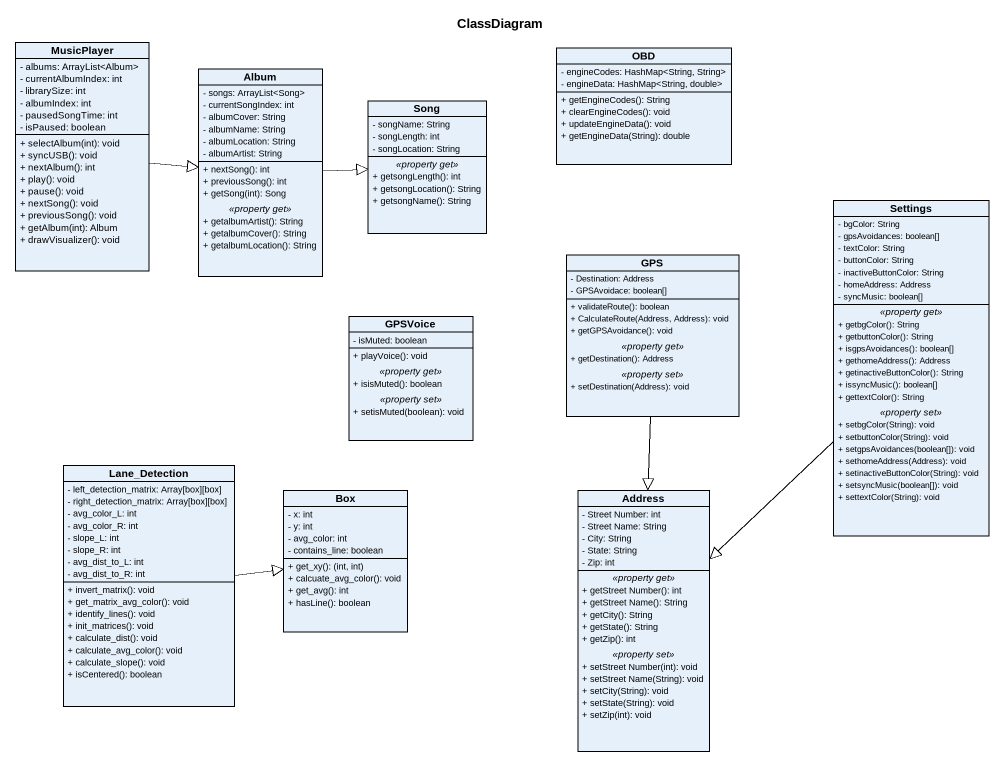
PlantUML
@startuml
title ClassDiagram
hide circle
hide empty members
skinparam classAttributeIconSize 0
class MusicPlayer {
  - albums: ArrayList<Album>
  - currentAlbumIndex: int
  - librarySize: int
  - albumIndex: int
  - pausedSongTime: int
  - isPaused: boolean
  + selectAlbum(int): void
  + syncUSB(): void
  + nextAlbum(): int
  + play(): void
  + pause(): void
  + nextSong(): void
  + previousSong(): void
  + getAlbum(int): Album
  + drawVisualizer(): void
}
class OBD {
  - engineCodes: HashMap<String, String>
  - engineData: HashMap<String, double>
  + getEngineCodes(): String
  + clearEngineCodes(): void
  + updateEngineData(): void
  + getEngineData(String): double
}
class Album {
  - songs: ArrayList<Song>
  - currentSongIndex: int
  - albumCover: String
  - albumName: String
  - albumLocation: String
  - albumArtist: String
  --
  + nextSong(): int
  + previousSong(): int
  + getSong(int): Song
  .. <<property get>> ..
  + getalbumArtist(): String
  + getalbumCover(): String
  + getalbumLocation(): String
}
class Song {
  - songName: String
  - songLength: int
  - songLocation: String
  .. <<property get>> ..
  + getsongLength(): int
  + getsongLocation(): String
  + getsongName(): String
}
class Settings {
  - bgColor: String
  - gpsAvoidances: boolean[]
  - textColor: String
  - buttonColor: String
  - inactiveButtonColor: String
  - homeAddress: Address
  - syncMusic: boolean[]
  .. <<property get>> ..
  + getbgColor(): String
  + getbuttonColor(): String
  + isgpsAvoidances(): boolean[]
  + gethomeAddress(): Address
  + getinactiveButtonColor(): String
  + issyncMusic(): boolean[]
  + gettextColor(): String
  .. <<property set>> ..
  + setbgColor(String): void
  + setbuttonColor(String): void
  + setgpsAvoidances(boolean[]): void
  + sethomeAddress(Address): void
  + setinactiveButtonColor(String): void
  + setsyncMusic(boolean[]): void
  + settextColor(String): void
}
class GPS {
  - Destination: Address
  - GPSAvoidace: boolean[]
  --
  + validateRoute(): boolean
  + CalculateRoute(Address, Address): void
  + getGPSAvoidance(): void
  .. <<property get>> ..
  + getDestination(): Address
  .. <<property set>> ..
  + setDestination(Address): void
}
class GPSVoice {
  - isMuted: boolean
  --
  + playVoice(): void
  .. <<property get>> ..
  + isisMuted(): boolean
  .. <<property set>> ..
  + setisMuted(boolean): void
}
class Lane_Detection {
  - left_detection_matrix: Array[box][box]
  - right_detection_matrix: Array[box][box]
  - avg_color_L: int
  - avg_color_R: int
  - slope_L: int
  - slope_R: int
  - avg_dist_to_L: int
  - avg_dist_to_R: int
  + invert_matrix(): void
  + get_matrix_avg_color(): void
  + identify_lines(): void
  + init_matrices(): void
  + calculate_dist(): void
  + calculate_avg_color(): void
  + calculate_slope(): void
  + isCentered(): boolean
}
class "Box" as Box_ {
  - x: int
  - y: int
  - avg_color: int
  - contains_line: boolean
  + get_xy(): (int, int)
  + calcuate_avg_color(): void
  + get_avg(): int
  + hasLine(): boolean
}
class Address {
  - Street Number: int
  - Street Name: String
  - City: String
  - State: String
  - Zip: int
  .. <<property get>> ..
  + getStreet Number(): int
  + getStreet Name(): String
  + getCity(): String
  + getState(): String
  + getZip(): int
  .. <<property set>> ..
  + setStreet Number(int): void
  + setStreet Name(String): void
  + setCity(String): void
  + setState(String): void
  + setZip(int): void
}
MusicPlayer -right-|> Album
Album -right-|> Song
Settings --|> Address
GPS --|> Address
Lane_Detection -right-|> Box_
@enduml
